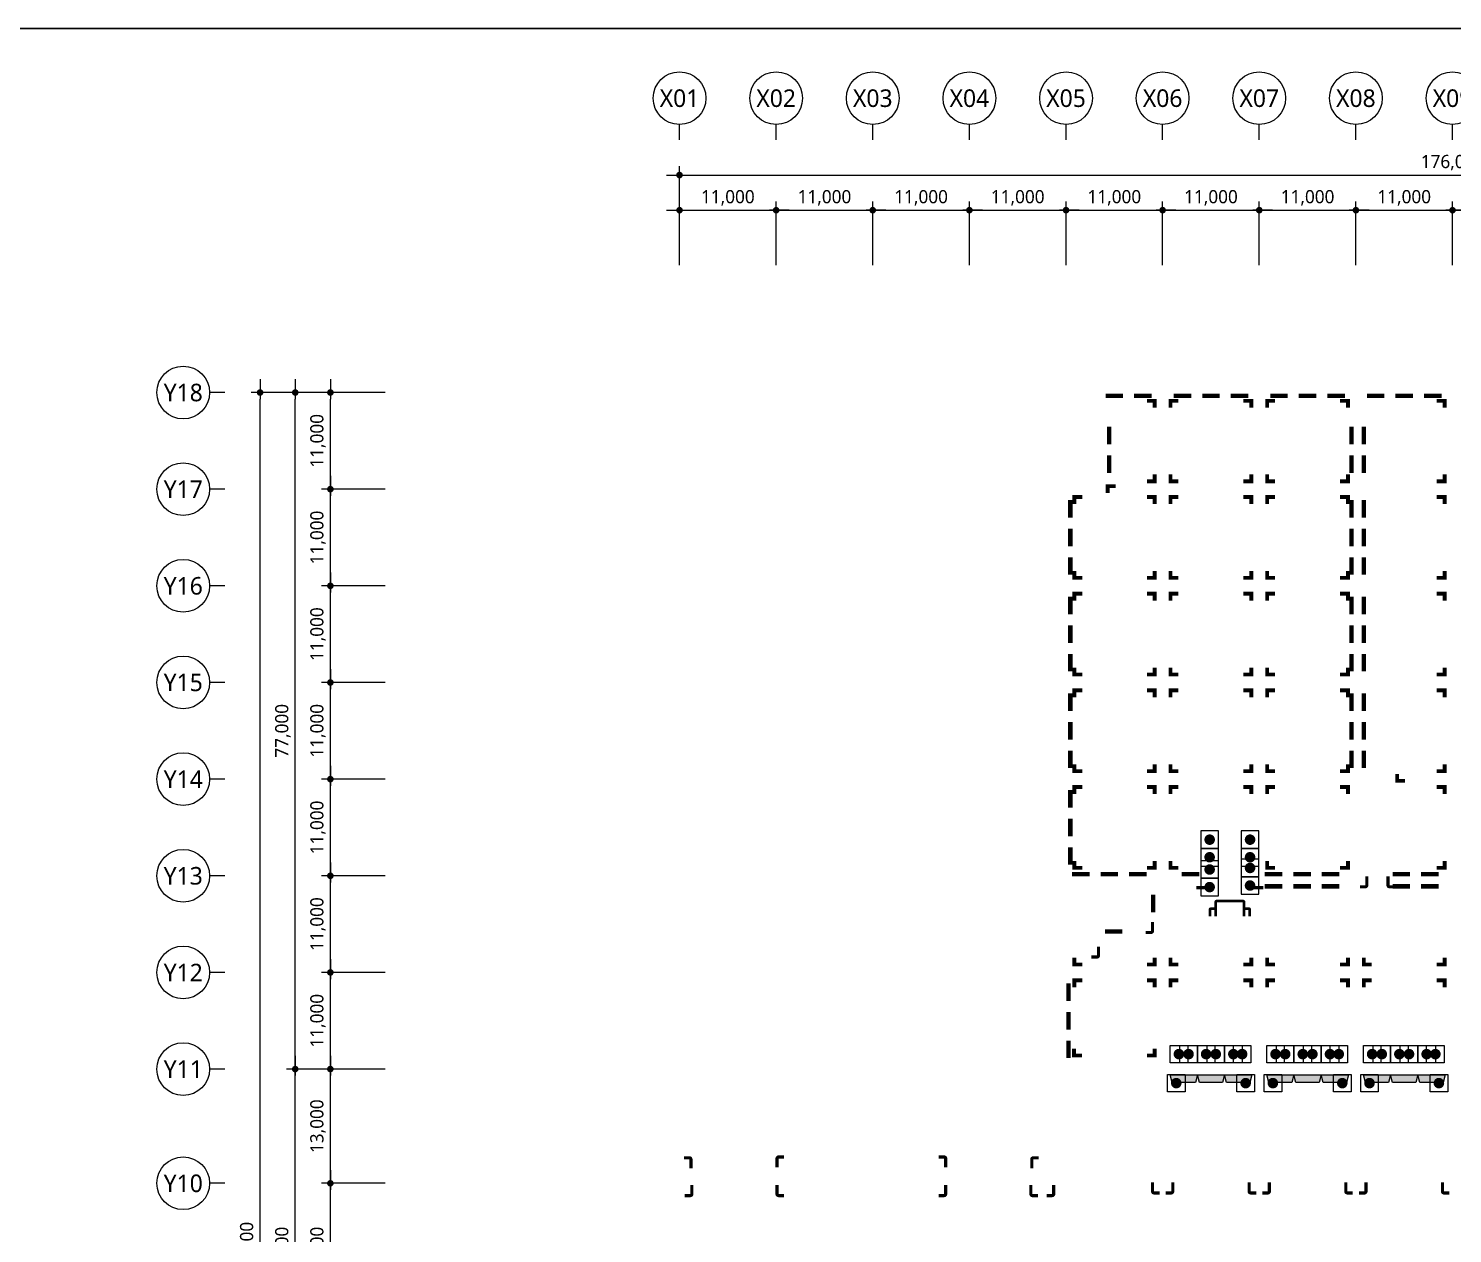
# Model space of a CAD drawing. Header units: millimetres. Extents: x 1037297 to 2672297, y 928637 to 1464837.
# Drawn here: x 1434797 to 1596915, y 1327693 to 1464837 of the extents above; entities that cross this region are included whole.
import ezdxf
from ezdxf.enums import TextEntityAlignment as Align

# ---------------------------------------------------------------- set-up
doc = ezdxf.new("R2010")
doc.units = ezdxf.units.MM
doc.header["$LTSCALE"] = 5
doc.header["$MEASUREMENT"] = 0
doc.header["$PDSIZE"] = -10
doc.linetypes.add('HIDDEN', pattern=[0.375, 0.25, -0.125])
doc.layers.get('0').update_dxf_attribs({"linetype": 'CONTINUOUS'})
doc.layers.get('Defpoints').update_dxf_attribs({"color": 153, "linetype": 'CONTINUOUS'})
for name, color, linetype, lineweight in [('A-AXIS-BUBL', 7, 'CONTINUOUS', 25), ('A-DIMS', 7, 'CONTINUOUS', 25), ('A-XXXX-SYMB', 7, 'CONTINUOUS', 25), ('A-XXXX-TXT2', 3, 'CONTINUOUS', 25)]:
    doc.layers.add(name, color=color, linetype=linetype, lineweight=lineweight)
doc.layers.add('볼라드', color=4, linetype='CONTINUOUS')
doc.styles.add('HY울릉도L', font='')
doc.styles.add('맑은고딕', font='malgun.ttf')
doc.styles.get('HY울릉도L').set_extended_font_data('HYwulM')
doc.dimstyles.new('CDIM', dxfattribs={"dimtxt": 3, "dimasz": 1.5, "dimexe": 2, "dimexo": 1, "dimgap": 1, "dimtad": 1, "dimdec": 0, "dimrnd": 0.5, "dimzin": 0, "dimdsep": 32, "dimlunit": 6, "dimtxsty": 'HY울릉도L', "dimblk1": '_CIDOT', "dimblk2": '_CIDOT', "dimsah": 1, "dimcen": 5.5, "dimclrd": 2, "dimclre": 2, "dimclrt": 7, "dimadec": 0, "dimazin": 0, "dimtfac": 1, "dimtdec": 0, "dimtix": 1, "dimtmove": 2, "dimatfit": 1, "dimldrblk": '_CIDOT', "dimfxl": 1, "dimtolj": 1, "dimtzin": 0, "dimlwd": -1, "dimarcsym": 0})

# ---------------------------------------------------------------- blocks, each defined once
blk = doc.blocks.new('_CIDOT')
at = {"color": 0, "linetype": 'ByBlock'}
blk.add_line((2, 0), (-1, 0), dxfattribs=at)
at = {"color": 0, "linetype": 'ByBlock', "const_width": 0.5}
blk.add_lwpolyline([(-0.25, 0, 1), (0.25, 0, 1)], format="xyb", close=True, dxfattribs=at)
blk = doc.blocks.new('*D11')
at = {"layer": 'A-DIMS', "lineweight": -2, "transparency": 16777216}
for p, q in [((93193, 151121), (85943, 151121)), ((93193, 135121), (85943, 135121))]:
    blk.add_line(p, q, dxfattribs=at)
at = {"layer": 'A-DIMS', "transparency": 16777216}
blk.add_line((86943, 135871), (86943, 150371), dxfattribs=at)
at = {"layer": 'Defpoints', "color": 0, "transparency": 16777216}
for p in [(86943, 151121), (93693, 151121), (93693, 135121)]:
    blk.add_point(p, dxfattribs=at)
at = {"layer": 'A-DIMS', "transparency": 16777216, "xscale": 750, "yscale": 750, "zscale": 750}
for p, rotation in [((86943, 151121), 90), ((86943, 135121), 270)]:
    blk.add_blockref('_CIDOT', p, dxfattribs=dict(at, rotation=rotation))
at = {"layer": 'A-DIMS', "color": 3, "transparency": 16777216, "insert": (85538, 143121), "char_height": 1500, "attachment_point": 5, "rotation": 90, "style": '맑은고딕'}
blk.add_mtext('\\A1;16,000', dxfattribs=at)
blk = doc.blocks.new('*D12')
at = {"layer": 'A-DIMS', "lineweight": -2, "transparency": 16777216}
for p, q in [((93193, 164121), (85943, 164121)), ((93193, 151121), (85943, 151121))]:
    blk.add_line(p, q, dxfattribs=at)
at = {"layer": 'A-DIMS', "transparency": 16777216}
blk.add_line((86943, 151871), (86943, 163371), dxfattribs=at)
at = {"layer": 'Defpoints', "color": 0, "transparency": 16777216}
for p in [(86943, 164121), (93693, 164121), (93693, 151121)]:
    blk.add_point(p, dxfattribs=at)
at = {"layer": 'A-DIMS', "transparency": 16777216, "xscale": 750, "yscale": 750, "zscale": 750}
for p, rotation in [((86943, 164121), 90), ((86943, 151121), 270)]:
    blk.add_blockref('_CIDOT', p, dxfattribs=dict(at, rotation=rotation))
at = {"layer": 'A-DIMS', "color": 3, "transparency": 16777216, "insert": (85538, 157621), "char_height": 1500, "attachment_point": 5, "rotation": 90, "style": '맑은고딕'}
blk.add_mtext('\\A1;13,000', dxfattribs=at)
blk = doc.blocks.new('*D13')
at = {"layer": 'A-DIMS', "lineweight": -2, "transparency": 16777216}
for p, q in [((93193, 175121), (85943, 175121)), ((93193, 164121), (85943, 164121))]:
    blk.add_line(p, q, dxfattribs=at)
at = {"layer": 'A-DIMS', "transparency": 16777216}
blk.add_line((86943, 164871), (86943, 174371), dxfattribs=at)
at = {"layer": 'Defpoints', "color": 0, "transparency": 16777216}
for p in [(86943, 175121), (93693, 175121), (93693, 164121)]:
    blk.add_point(p, dxfattribs=at)
at = {"layer": 'A-DIMS', "transparency": 16777216, "xscale": 750, "yscale": 750, "zscale": 750}
for p, rotation in [((86943, 175121), 90), ((86943, 164121), 270)]:
    blk.add_blockref('_CIDOT', p, dxfattribs=dict(at, rotation=rotation))
at = {"layer": 'A-DIMS', "color": 3, "transparency": 16777216, "insert": (85538, 169621), "char_height": 1500, "attachment_point": 5, "rotation": 90, "style": '맑은고딕'}
blk.add_mtext('\\A1;11,000', dxfattribs=at)
blk = doc.blocks.new('*D14')
at = {"layer": 'A-DIMS', "lineweight": -2, "transparency": 16777216}
for p, q in [((93193, 186121), (85943, 186121)), ((93193, 175121), (85943, 175121))]:
    blk.add_line(p, q, dxfattribs=at)
at = {"layer": 'A-DIMS', "transparency": 16777216}
blk.add_line((86943, 175871), (86943, 185371), dxfattribs=at)
at = {"layer": 'Defpoints', "color": 0, "transparency": 16777216}
for p in [(86943, 186121), (93693, 186121), (93693, 175121)]:
    blk.add_point(p, dxfattribs=at)
at = {"layer": 'A-DIMS', "transparency": 16777216, "xscale": 750, "yscale": 750, "zscale": 750}
for p, rotation in [((86943, 186121), 90), ((86943, 175121), 270)]:
    blk.add_blockref('_CIDOT', p, dxfattribs=dict(at, rotation=rotation))
at = {"layer": 'A-DIMS', "color": 3, "transparency": 16777216, "insert": (85538, 180621), "char_height": 1500, "attachment_point": 5, "rotation": 90, "style": '맑은고딕'}
blk.add_mtext('\\A1;11,000', dxfattribs=at)
blk = doc.blocks.new('*D15')
at = {"layer": 'A-DIMS', "lineweight": -2, "transparency": 16777216}
for p, q in [((93193, 197121), (85943, 197121)), ((93193, 186121), (85943, 186121))]:
    blk.add_line(p, q, dxfattribs=at)
at = {"layer": 'A-DIMS', "transparency": 16777216}
blk.add_line((86943, 186871), (86943, 196371), dxfattribs=at)
at = {"layer": 'Defpoints', "color": 0, "transparency": 16777216}
for p in [(86943, 197121), (93693, 197121), (93693, 186121)]:
    blk.add_point(p, dxfattribs=at)
at = {"layer": 'A-DIMS', "transparency": 16777216, "xscale": 750, "yscale": 750, "zscale": 750}
for p, rotation in [((86943, 197121), 90), ((86943, 186121), 270)]:
    blk.add_blockref('_CIDOT', p, dxfattribs=dict(at, rotation=rotation))
at = {"layer": 'A-DIMS', "color": 3, "transparency": 16777216, "insert": (85538, 191621), "char_height": 1500, "attachment_point": 5, "rotation": 90, "style": '맑은고딕'}
blk.add_mtext('\\A1;11,000', dxfattribs=at)
blk = doc.blocks.new('*D16')
at = {"layer": 'A-DIMS', "lineweight": -2, "transparency": 16777216}
for p, q in [((93193, 208121), (85943, 208121)), ((93193, 197121), (85943, 197121))]:
    blk.add_line(p, q, dxfattribs=at)
at = {"layer": 'A-DIMS', "transparency": 16777216}
blk.add_line((86943, 197871), (86943, 207371), dxfattribs=at)
at = {"layer": 'Defpoints', "color": 0, "transparency": 16777216}
for p in [(86943, 208121), (93693, 208121), (93693, 197121)]:
    blk.add_point(p, dxfattribs=at)
at = {"layer": 'A-DIMS', "transparency": 16777216, "xscale": 750, "yscale": 750, "zscale": 750}
for p, rotation in [((86943, 208121), 90), ((86943, 197121), 270)]:
    blk.add_blockref('_CIDOT', p, dxfattribs=dict(at, rotation=rotation))
at = {"layer": 'A-DIMS', "color": 3, "transparency": 16777216, "insert": (85538, 202621), "char_height": 1500, "attachment_point": 5, "rotation": 90, "style": '맑은고딕'}
blk.add_mtext('\\A1;11,000', dxfattribs=at)
blk = doc.blocks.new('*D17')
at = {"layer": 'A-DIMS', "lineweight": -2, "transparency": 16777216}
for p, q in [((93193, 219121), (85943, 219121)), ((93193, 208121), (85943, 208121))]:
    blk.add_line(p, q, dxfattribs=at)
at = {"layer": 'A-DIMS', "transparency": 16777216}
blk.add_line((86943, 208871), (86943, 218371), dxfattribs=at)
at = {"layer": 'Defpoints', "color": 0, "transparency": 16777216}
for p in [(86943, 219121), (93693, 219121), (93693, 208121)]:
    blk.add_point(p, dxfattribs=at)
at = {"layer": 'A-DIMS', "transparency": 16777216, "xscale": 750, "yscale": 750, "zscale": 750}
for p, rotation in [((86943, 219121), 90), ((86943, 208121), 270)]:
    blk.add_blockref('_CIDOT', p, dxfattribs=dict(at, rotation=rotation))
at = {"layer": 'A-DIMS', "color": 3, "transparency": 16777216, "insert": (85538, 213621), "char_height": 1500, "attachment_point": 5, "rotation": 90, "style": '맑은고딕'}
blk.add_mtext('\\A1;11,000', dxfattribs=at)
blk = doc.blocks.new('*D18')
at = {"layer": 'A-DIMS', "lineweight": -2, "transparency": 16777216}
for p, q in [((93193, 230121), (85943, 230121)), ((93193, 219121), (85943, 219121))]:
    blk.add_line(p, q, dxfattribs=at)
at = {"layer": 'A-DIMS', "transparency": 16777216}
blk.add_line((86943, 219871), (86943, 229371), dxfattribs=at)
at = {"layer": 'Defpoints', "color": 0, "transparency": 16777216}
for p in [(86943, 230121), (93693, 230121), (93693, 219121)]:
    blk.add_point(p, dxfattribs=at)
at = {"layer": 'A-DIMS', "transparency": 16777216, "xscale": 750, "yscale": 750, "zscale": 750}
for p, rotation in [((86943, 230121), 90), ((86943, 219121), 270)]:
    blk.add_blockref('_CIDOT', p, dxfattribs=dict(at, rotation=rotation))
at = {"layer": 'A-DIMS', "color": 3, "transparency": 16777216, "insert": (85538, 224621), "char_height": 1500, "attachment_point": 5, "rotation": 90, "style": '맑은고딕'}
blk.add_mtext('\\A1;11,000', dxfattribs=at)
blk = doc.blocks.new('*D19')
at = {"layer": 'A-DIMS', "lineweight": -2, "transparency": 16777216}
for p, q in [((93193, 241121), (85943, 241121)), ((93193, 230121), (85943, 230121))]:
    blk.add_line(p, q, dxfattribs=at)
at = {"layer": 'A-DIMS', "transparency": 16777216}
blk.add_line((86943, 230871), (86943, 240371), dxfattribs=at)
at = {"layer": 'Defpoints', "color": 0, "transparency": 16777216}
for p in [(86943, 241121), (93693, 241121), (93693, 230121)]:
    blk.add_point(p, dxfattribs=at)
at = {"layer": 'A-DIMS', "transparency": 16777216, "xscale": 750, "yscale": 750, "zscale": 750}
for p, rotation in [((86943, 241121), 90), ((86943, 230121), 270)]:
    blk.add_blockref('_CIDOT', p, dxfattribs=dict(at, rotation=rotation))
at = {"layer": 'A-DIMS', "color": 3, "transparency": 16777216, "insert": (85538, 235621), "char_height": 1500, "attachment_point": 5, "rotation": 90, "style": '맑은고딕'}
blk.add_mtext('\\A1;11,000', dxfattribs=at)
blk = doc.blocks.new('*D21')
at = {"layer": 'A-DIMS', "lineweight": -2, "transparency": 16777216}
for p, q in [((93193, 241121), (77943, 241121)), ((93193, 45121), (77943, 45121))]:
    blk.add_line(p, q, dxfattribs=at)
at = {"layer": 'A-DIMS', "transparency": 16777216}
blk.add_line((78943, 45871), (78943, 240371), dxfattribs=at)
at = {"layer": 'Defpoints', "color": 0, "transparency": 16777216}
for p in [(78943, 241121), (93693, 241121), (93693, 45121)]:
    blk.add_point(p, dxfattribs=at)
at = {"layer": 'A-DIMS', "transparency": 16777216, "xscale": 750, "yscale": 750, "zscale": 750}
for p, rotation in [((78943, 241121), 90), ((78943, 45121), 270)]:
    blk.add_blockref('_CIDOT', p, dxfattribs=dict(at, rotation=rotation))
at = {"layer": 'A-DIMS', "color": 3, "transparency": 16777216, "insert": (77538, 143121), "char_height": 1500, "attachment_point": 5, "rotation": 90, "style": '맑은고딕'}
blk.add_mtext('\\A1;196,000', dxfattribs=at)
blk = doc.blocks.new('*D23')
at = {"layer": 'A-DIMS', "lineweight": -2, "transparency": 16777216}
for p, q in [((93193, 164121), (81943, 164121)), ((93193, 122121), (81943, 122121))]:
    blk.add_line(p, q, dxfattribs=at)
at = {"layer": 'A-DIMS', "transparency": 16777216}
blk.add_line((82943, 122871), (82943, 163371), dxfattribs=at)
at = {"layer": 'Defpoints', "color": 0, "transparency": 16777216}
for p in [(82943, 164121), (93693, 164121), (93693, 122121)]:
    blk.add_point(p, dxfattribs=at)
at = {"layer": 'A-DIMS', "transparency": 16777216, "xscale": 750, "yscale": 750, "zscale": 750}
for p, rotation in [((82943, 164121), 90), ((82943, 122121), 270)]:
    blk.add_blockref('_CIDOT', p, dxfattribs=dict(at, rotation=rotation))
at = {"layer": 'A-DIMS', "color": 3, "transparency": 16777216, "insert": (81542, 143121), "char_height": 1500, "attachment_point": 5, "rotation": 90, "style": '맑은고딕'}
blk.add_mtext('\\A1;42,000', dxfattribs=at)
blk = doc.blocks.new('*D24')
at = {"layer": 'A-DIMS', "lineweight": -2, "transparency": 16777216}
for p, q in [((93193, 241121), (81943, 241121)), ((93193, 164121), (81943, 164121))]:
    blk.add_line(p, q, dxfattribs=at)
at = {"layer": 'A-DIMS', "transparency": 16777216}
blk.add_line((82943, 164871), (82943, 240371), dxfattribs=at)
at = {"layer": 'Defpoints', "color": 0, "transparency": 16777216}
for p in [(82943, 241121), (93693, 241121), (93693, 164121)]:
    blk.add_point(p, dxfattribs=at)
at = {"layer": 'A-DIMS', "transparency": 16777216, "xscale": 750, "yscale": 750, "zscale": 750}
for p, rotation in [((82943, 241121), 90), ((82943, 164121), 270)]:
    blk.add_blockref('_CIDOT', p, dxfattribs=dict(at, rotation=rotation))
at = {"layer": 'A-DIMS', "color": 3, "transparency": 16777216, "insert": (81542, 202621), "char_height": 1500, "attachment_point": 5, "rotation": 90, "style": '맑은고딕'}
blk.add_mtext('\\A1;77,000', dxfattribs=at)
blk = doc.blocks.new('*D25')
at = {"layer": 'A-DIMS', "lineweight": -2, "transparency": 16777216}
for p, q in [((148693, 255621), (148693, 262871)), ((159693, 255621), (159693, 262871))]:
    blk.add_line(p, q, dxfattribs=at)
at = {"layer": 'A-DIMS', "transparency": 16777216}
blk.add_line((149443, 261871), (158943, 261871), dxfattribs=at)
at = {"layer": 'Defpoints', "color": 0, "transparency": 16777216}
for p in [(159693, 261871), (148693, 255121), (159693, 255121)]:
    blk.add_point(p, dxfattribs=at)
at = {"layer": 'A-DIMS', "transparency": 16777216, "xscale": 750, "yscale": 750, "zscale": 750, "rotation": 180}
blk.add_blockref('_CIDOT', (148693, 261871), dxfattribs=at)
at = {"layer": 'A-DIMS', "transparency": 16777216, "xscale": 750, "yscale": 750, "zscale": 750}
blk.add_blockref('_CIDOT', (159693, 261871), dxfattribs=at)
at = {"layer": 'A-DIMS', "color": 3, "transparency": 16777216, "insert": (154193, 263275), "char_height": 1500, "attachment_point": 5, "style": '맑은고딕'}
blk.add_mtext('\\A1;11,000', dxfattribs=at)
blk = doc.blocks.new('*D26')
at = {"layer": 'A-DIMS', "lineweight": -2, "transparency": 16777216}
for p, q in [((159693, 255621), (159693, 262871)), ((170693, 255621), (170693, 262871))]:
    blk.add_line(p, q, dxfattribs=at)
at = {"layer": 'A-DIMS', "transparency": 16777216}
blk.add_line((160443, 261871), (169943, 261871), dxfattribs=at)
at = {"layer": 'Defpoints', "color": 0, "transparency": 16777216}
for p in [(170693, 261871), (159693, 255121), (170693, 255121)]:
    blk.add_point(p, dxfattribs=at)
at = {"layer": 'A-DIMS', "transparency": 16777216, "xscale": 750, "yscale": 750, "zscale": 750, "rotation": 180}
blk.add_blockref('_CIDOT', (159693, 261871), dxfattribs=at)
at = {"layer": 'A-DIMS', "transparency": 16777216, "xscale": 750, "yscale": 750, "zscale": 750}
blk.add_blockref('_CIDOT', (170693, 261871), dxfattribs=at)
at = {"layer": 'A-DIMS', "color": 3, "transparency": 16777216, "insert": (165193, 263275), "char_height": 1500, "attachment_point": 5, "style": '맑은고딕'}
blk.add_mtext('\\A1;11,000', dxfattribs=at)
blk = doc.blocks.new('*D27')
at = {"layer": 'A-DIMS', "lineweight": -2, "transparency": 16777216}
for p, q in [((170693, 255621), (170693, 262871)), ((181693, 255621), (181693, 262871))]:
    blk.add_line(p, q, dxfattribs=at)
at = {"layer": 'A-DIMS', "transparency": 16777216}
blk.add_line((171443, 261871), (180943, 261871), dxfattribs=at)
at = {"layer": 'Defpoints', "color": 0, "transparency": 16777216}
for p in [(181693, 261871), (170693, 255121), (181693, 255121)]:
    blk.add_point(p, dxfattribs=at)
at = {"layer": 'A-DIMS', "transparency": 16777216, "xscale": 750, "yscale": 750, "zscale": 750, "rotation": 180}
blk.add_blockref('_CIDOT', (170693, 261871), dxfattribs=at)
at = {"layer": 'A-DIMS', "transparency": 16777216, "xscale": 750, "yscale": 750, "zscale": 750}
blk.add_blockref('_CIDOT', (181693, 261871), dxfattribs=at)
at = {"layer": 'A-DIMS', "color": 3, "transparency": 16777216, "insert": (176193, 263275), "char_height": 1500, "attachment_point": 5, "style": '맑은고딕'}
blk.add_mtext('\\A1;11,000', dxfattribs=at)
blk = doc.blocks.new('*D28')
at = {"layer": 'A-DIMS', "lineweight": -2, "transparency": 16777216}
for p, q in [((181693, 255621), (181693, 262871)), ((192693, 255621), (192693, 262871))]:
    blk.add_line(p, q, dxfattribs=at)
at = {"layer": 'A-DIMS', "transparency": 16777216}
blk.add_line((182443, 261871), (191943, 261871), dxfattribs=at)
at = {"layer": 'Defpoints', "color": 0, "transparency": 16777216}
for p in [(192693, 261871), (181693, 255121), (192693, 255121)]:
    blk.add_point(p, dxfattribs=at)
at = {"layer": 'A-DIMS', "transparency": 16777216, "xscale": 750, "yscale": 750, "zscale": 750, "rotation": 180}
blk.add_blockref('_CIDOT', (181693, 261871), dxfattribs=at)
at = {"layer": 'A-DIMS', "transparency": 16777216, "xscale": 750, "yscale": 750, "zscale": 750}
blk.add_blockref('_CIDOT', (192693, 261871), dxfattribs=at)
at = {"layer": 'A-DIMS', "color": 3, "transparency": 16777216, "insert": (187193, 263275), "char_height": 1500, "attachment_point": 5, "style": '맑은고딕'}
blk.add_mtext('\\A1;11,000', dxfattribs=at)
blk = doc.blocks.new('*D29')
at = {"layer": 'A-DIMS', "lineweight": -2, "transparency": 16777216}
for p, q in [((192693, 255621), (192693, 262871)), ((203693, 255621), (203693, 262871))]:
    blk.add_line(p, q, dxfattribs=at)
at = {"layer": 'A-DIMS', "transparency": 16777216}
blk.add_line((193443, 261871), (202943, 261871), dxfattribs=at)
at = {"layer": 'Defpoints', "color": 0, "transparency": 16777216}
for p in [(203693, 261871), (192693, 255121), (203693, 255121)]:
    blk.add_point(p, dxfattribs=at)
at = {"layer": 'A-DIMS', "transparency": 16777216, "xscale": 750, "yscale": 750, "zscale": 750, "rotation": 180}
blk.add_blockref('_CIDOT', (192693, 261871), dxfattribs=at)
at = {"layer": 'A-DIMS', "transparency": 16777216, "xscale": 750, "yscale": 750, "zscale": 750}
blk.add_blockref('_CIDOT', (203693, 261871), dxfattribs=at)
at = {"layer": 'A-DIMS', "color": 3, "transparency": 16777216, "insert": (198193, 263275), "char_height": 1500, "attachment_point": 5, "style": '맑은고딕'}
blk.add_mtext('\\A1;11,000', dxfattribs=at)
blk = doc.blocks.new('*D30')
at = {"layer": 'A-DIMS', "lineweight": -2, "transparency": 16777216}
for p, q in [((203693, 255621), (203693, 262871)), ((214693, 255621), (214693, 262871))]:
    blk.add_line(p, q, dxfattribs=at)
at = {"layer": 'A-DIMS', "transparency": 16777216}
blk.add_line((204443, 261871), (213943, 261871), dxfattribs=at)
at = {"layer": 'Defpoints', "color": 0, "transparency": 16777216}
for p in [(214693, 261871), (203693, 255121), (214693, 255121)]:
    blk.add_point(p, dxfattribs=at)
at = {"layer": 'A-DIMS', "transparency": 16777216, "xscale": 750, "yscale": 750, "zscale": 750, "rotation": 180}
blk.add_blockref('_CIDOT', (203693, 261871), dxfattribs=at)
at = {"layer": 'A-DIMS', "transparency": 16777216, "xscale": 750, "yscale": 750, "zscale": 750}
blk.add_blockref('_CIDOT', (214693, 261871), dxfattribs=at)
at = {"layer": 'A-DIMS', "color": 3, "transparency": 16777216, "insert": (209193, 263275), "char_height": 1500, "attachment_point": 5, "style": '맑은고딕'}
blk.add_mtext('\\A1;11,000', dxfattribs=at)
blk = doc.blocks.new('*D31')
at = {"layer": 'A-DIMS', "lineweight": -2, "transparency": 16777216}
for p, q in [((214693, 255621), (214693, 262871)), ((225693, 255621), (225693, 262871))]:
    blk.add_line(p, q, dxfattribs=at)
at = {"layer": 'A-DIMS', "transparency": 16777216}
blk.add_line((215443, 261871), (224943, 261871), dxfattribs=at)
at = {"layer": 'Defpoints', "color": 0, "transparency": 16777216}
for p in [(225693, 261871), (214693, 255121), (225693, 255121)]:
    blk.add_point(p, dxfattribs=at)
at = {"layer": 'A-DIMS', "transparency": 16777216, "xscale": 750, "yscale": 750, "zscale": 750, "rotation": 180}
blk.add_blockref('_CIDOT', (214693, 261871), dxfattribs=at)
at = {"layer": 'A-DIMS', "transparency": 16777216, "xscale": 750, "yscale": 750, "zscale": 750}
blk.add_blockref('_CIDOT', (225693, 261871), dxfattribs=at)
at = {"layer": 'A-DIMS', "color": 3, "transparency": 16777216, "insert": (220193, 263275), "char_height": 1500, "attachment_point": 5, "style": '맑은고딕'}
blk.add_mtext('\\A1;11,000', dxfattribs=at)
blk = doc.blocks.new('*D38')
at = {"layer": 'A-DIMS', "lineweight": -2, "transparency": 16777216}
for p, q in [((126693, 255621), (126693, 266871)), ((302693, 255621), (302693, 266871))]:
    blk.add_line(p, q, dxfattribs=at)
at = {"layer": 'A-DIMS', "transparency": 16777216}
blk.add_line((127443, 265871), (301943, 265871), dxfattribs=at)
at = {"layer": 'Defpoints', "color": 0, "transparency": 16777216}
for p in [(302693, 265871), (126693, 255121), (302693, 255121)]:
    blk.add_point(p, dxfattribs=at)
at = {"layer": 'A-DIMS', "transparency": 16777216, "xscale": 750, "yscale": 750, "zscale": 750, "rotation": 180}
blk.add_blockref('_CIDOT', (126693, 265871), dxfattribs=at)
at = {"layer": 'A-DIMS', "transparency": 16777216, "xscale": 750, "yscale": 750, "zscale": 750}
blk.add_blockref('_CIDOT', (302693, 265871), dxfattribs=at)
at = {"layer": 'A-DIMS', "color": 3, "transparency": 16777216, "insert": (214693, 267275), "char_height": 1500, "attachment_point": 5, "style": '맑은고딕'}
blk.add_mtext('\\A1;176,000', dxfattribs=at)
blk = doc.blocks.new('*D40')
at = {"layer": 'A-DIMS', "lineweight": -2, "transparency": 16777216}
for p, q in [((126693, 255621), (126693, 262871)), ((137693, 255621), (137693, 262871))]:
    blk.add_line(p, q, dxfattribs=at)
at = {"layer": 'A-DIMS', "transparency": 16777216}
blk.add_line((127443, 261871), (136943, 261871), dxfattribs=at)
at = {"layer": 'Defpoints', "color": 0, "transparency": 16777216}
for p in [(137693, 261871), (126693, 255121), (137693, 255121)]:
    blk.add_point(p, dxfattribs=at)
at = {"layer": 'A-DIMS', "transparency": 16777216, "xscale": 750, "yscale": 750, "zscale": 750, "rotation": 180}
blk.add_blockref('_CIDOT', (126693, 261871), dxfattribs=at)
at = {"layer": 'A-DIMS', "transparency": 16777216, "xscale": 750, "yscale": 750, "zscale": 750}
blk.add_blockref('_CIDOT', (137693, 261871), dxfattribs=at)
at = {"layer": 'A-DIMS', "color": 3, "transparency": 16777216, "insert": (132193, 263275), "char_height": 1500, "attachment_point": 5, "style": '맑은고딕'}
blk.add_mtext('\\A1;11,000', dxfattribs=at)
blk = doc.blocks.new('*D41')
at = {"layer": 'A-DIMS', "lineweight": -2, "transparency": 16777216}
for p, q in [((137693, 255621), (137693, 262871)), ((148693, 255621), (148693, 262871))]:
    blk.add_line(p, q, dxfattribs=at)
at = {"layer": 'A-DIMS', "transparency": 16777216}
blk.add_line((138443, 261871), (147943, 261871), dxfattribs=at)
at = {"layer": 'Defpoints', "color": 0, "transparency": 16777216}
for p in [(148693, 261871), (137693, 255121), (148693, 255121)]:
    blk.add_point(p, dxfattribs=at)
at = {"layer": 'A-DIMS', "transparency": 16777216, "xscale": 750, "yscale": 750, "zscale": 750, "rotation": 180}
blk.add_blockref('_CIDOT', (137693, 261871), dxfattribs=at)
at = {"layer": 'A-DIMS', "transparency": 16777216, "xscale": 750, "yscale": 750, "zscale": 750}
blk.add_blockref('_CIDOT', (148693, 261871), dxfattribs=at)
at = {"layer": 'A-DIMS', "color": 3, "transparency": 16777216, "insert": (143193, 263275), "char_height": 1500, "attachment_point": 5, "style": '맑은고딕'}
blk.add_mtext('\\A1;11,000', dxfattribs=at)
blk = doc.blocks.new('차량보호대1')
at = {"layer": 'A-XXXX-SYMB', "color": 4, "linetype": 'Continuous'}
blk.add_lwpolyline([(458063, -65474), (462262, -65474), (462622, -66872), (457703, -66872)], close=True, dxfattribs=at)
blk.add_solid([(458063, -65474), (462262, -65474), (457703, -66872), (462622, -66872)], dxfattribs=at)
blk = doc.blocks.new('A$C542C6F25')
at = {"layer": 'A-XXXX-SYMB', "color": 3, "linetype": 'Continuous'}
blk.add_lwpolyline([(0, 268), (2000, 268), (2000, 2268), (0, 2268)], close=True, dxfattribs=at)
at = {"layer": 'A-XXXX-SYMB', "color": 3, "linetype": 'Continuous', "const_width": 600}
blk.add_lwpolyline([(700, 1268, 1), (1300, 1268, 1)], format="xyb", close=True, dxfattribs=at)
blk = doc.blocks.new('볼라드-4')
at = {"layer": '볼라드', "const_width": 300}
for points in [[(171021, 140085), (170453, 140085, -0.4142136), (170363, 140175), (170363, 140953)], [(172631, 139216), (171111, 139216, -0.4142136), (171021, 139306), (171021, 140953)], [(172631, 139216), (174151, 139216, 0.4142136), (174241, 139306), (174241, 140953)], [(174241, 140085), (174809, 140085, 0.4142136), (174899, 140175), (174899, 140953)]]:
    blk.add_lwpolyline(points, format="xyb", dxfattribs=at)
blk = doc.blocks.new('DIM(210222)')
for p, q in [((126693, 269870.6), (126693, 271620.6)), ((137693, 269870.6), (137693, 271620.6)), ((148693, 269870.6), (148693, 271620.6)), ((159693, 269870.6), (159693, 271620.6)), ((170693, 269870.6), (170693, 271620.6)), ((181693, 269870.6), (181693, 271620.6)), ((192693, 269870.6), (192693, 271620.6)), ((203693, 269870.6), (203693, 271620.6)), ((214693, 269870.6), (214693, 271620.6)), ((74943, 241120.6), (73193, 241120.6)), ((74943, 230120.6), (73193, 230120.6)), ((74943, 219120.6), (73193, 219120.6)), ((74943, 208120.6), (73193, 208120.6)), ((74943, 197120.6), (73193, 197120.6)), ((74943, 186120.6), (73193, 186120.6)), ((74943, 175120.6), (73193, 175120.6)), ((74943, 164120.6), (73193, 164120.6)), ((74943, 151120.6), (73193, 151120.6))]:
    blk.add_line(p, q)
at = {"layer": 'A-AXIS-BUBL', "ltscale": 0.2}
for centre in [(126693, 274620.6), (137693, 274620.6), (148693, 274620.6), (159693, 274620.6), (170693, 274620.6), (181693, 274620.6), (192693, 274620.6), (203693, 274620.6), (214693, 274620.6), (70193, 241120.6), (70193, 230120.6), (70193, 219120.6), (70193, 208120.6), (70193, 197120.6), (70193, 186120.6), (70193, 175120.6), (70193, 164120.6), (70193, 151120.6)]:
    blk.add_circle(centre, 3000, dxfattribs=at)
at = {"layer": 'A-XXXX-TXT2', "ltscale": 0.2, "style": '맑은고딕'}
for s, p in [('X01', (126693, 274620.6)), ('X02', (137693, 274620.6)), ('X03', (148693, 274620.6)), ('X04', (159693, 274620.6)), ('X05', (170693, 274620.6)), ('X06', (181693, 274620.6)), ('X07', (192693, 274620.6)), ('X08', (203693, 274620.6)), ('X09', (214693, 274620.6)), ('Y18', (70193, 241120.6)), ('Y17', (70193, 230120.6)), ('Y16', (70193, 219120.6)), ('Y15', (70193, 208120.6)), ('Y14', (70193, 197120.6)), ('Y13', (70193, 186120.6)), ('Y12', (70193, 175120.6)), ('Y11', (70193, 164120.6)), ('Y10', (70193, 151120.6))]:
    blk.add_text(s, height=2000, dxfattribs=at).set_placement(p, align=Align.MIDDLE)
at = {"layer": 'A-DIMS'}
for p1, p2, distance, picture, middle in [((126693, 255120.6), (302693, 255120.6), 10750, '*D38', (214693, 267275.5)), ((126693, 255120.6), (137693, 255120.6), 6750, '*D40', (132193, 263275.5)), ((137693, 255120.6), (148693, 255120.6), 6750, '*D41', (143193, 263275.5)), ((148693, 255120.6), (159693, 255120.6), 6750, '*D25', (154193, 263275.5)), ((159693, 255120.6), (170693, 255120.6), 6750, '*D26', (165193, 263275.5)), ((170693, 255120.6), (181693, 255120.6), 6750, '*D27', (176193, 263275.5)), ((181693, 255120.6), (192693, 255120.6), 6750, '*D28', (187193, 263275.5)), ((192693, 255120.6), (203693, 255120.6), 6750, '*D29', (198193, 263275.5)), ((203693, 255120.6), (214693, 255120.6), 6750, '*D30', (209193, 263275.5)), ((214693, 255120.6), (225693, 255120.6), 6750, '*D31', (220193, 263275.5)), ((93693, 45120.6), (93693, 241120.6), 14750, '*D21', (77538.1, 143120.6)), ((93693, 164120.6), (93693, 241120.6), 10750, '*D24', (81542.2, 202620.6)), ((93693, 230120.6), (93693, 241120.6), 6750, '*D19', (85538.1, 235620.6)), ((93693, 219120.6), (93693, 230120.6), 6750, '*D18', (85538.1, 224620.6)), ((93693, 208120.6), (93693, 219120.6), 6750, '*D17', (85538.1, 213620.6)), ((93693, 197120.6), (93693, 208120.6), 6750, '*D16', (85538.1, 202620.6)), ((93693, 186120.6), (93693, 197120.6), 6750, '*D15', (85538.1, 191620.6)), ((93693, 175120.6), (93693, 186120.6), 6750, '*D14', (85538.1, 180620.6)), ((93693, 164120.6), (93693, 175120.6), 6750, '*D13', (85538.1, 169620.6)), ((93693, 122120.6), (93693, 164120.6), 10750, '*D23', (81542.2, 143120.6)), ((93693, 151120.6), (93693, 164120.6), 6750, '*D12', (85538.1, 157620.6)), ((93693, 135120.6), (93693, 151120.6), 6750, '*D11', (85538.1, 143120.6))]:
    dim = blk.add_aligned_dim(p1=p1, p2=p2, distance=distance, dimstyle='CDIM', override={"dimscale": 500, "dimtxsty": '맑은고딕', "dimclrd": 256, "dimclre": 256, "dimclrt": 3}, dxfattribs=at)
    dim.commit()
    dim.dimension.update_dxf_attribs({"geometry": picture, "text_midpoint": middle})

msp = doc.modelspace()

# ---------------------------------------------------------------- linework, layer by layer
msp.add_line((1037297, 1464837), (1756047, 1464837))
at = {"layer": 'A-XXXX-SYMB', "color": 3, "linetype": 'HIDDEN', "ltscale": 400, "const_width": 506}
for points in [[(1559415, 1423019), (1557415, 1423019)], [(1562665, 1423019), (1560665, 1423019)], [(1567165, 1423019), (1565165, 1423019)], [(1570415, 1423019), (1568415, 1423019)], [(1573665, 1423019), (1571665, 1423019)], [(1578165, 1423019), (1576165, 1423019)], [(1581415, 1423019), (1579415, 1423019)], [(1584665, 1423019), (1582665, 1423019)], [(1589165, 1423019), (1587165, 1423019)], [(1592415, 1423019), (1590415, 1423019)], [(1595665, 1423019), (1593665, 1423019)], [(1557815, 1417508), (1557815, 1419508)], [(1585414, 1417508), (1585414, 1419508)], [(1586815, 1417508), (1586815, 1419508)], [(1557815, 1414258), (1557815, 1416258)], [(1585414, 1414258), (1585414, 1416258)], [(1586815, 1414258), (1586815, 1416258)], [(1553404, 1409158), (1553404, 1411158)], [(1585414, 1409158), (1585414, 1411158)], [(1586815, 1409158), (1586815, 1411158)], [(1553404, 1405908), (1553404, 1407908)], [(1585414, 1405908), (1585414, 1407908)], [(1586815, 1405908), (1586815, 1407908)], [(1553404, 1402658), (1553404, 1404658)], [(1585414, 1402658), (1585414, 1404658)], [(1586815, 1402658), (1586815, 1404658)], [(1553404, 1398158), (1553404, 1400158)], [(1585414, 1398158), (1585414, 1400158)], [(1586815, 1398158), (1586815, 1400158)], [(1553404, 1394908), (1553404, 1396908)], [(1585414, 1394908), (1585414, 1396908)], [(1586815, 1394908), (1586815, 1396908)], [(1553404, 1391658), (1553404, 1393658)], [(1585414, 1391658), (1585414, 1393658)], [(1586815, 1391658), (1586815, 1393658)], [(1553404, 1387158), (1553404, 1389158)], [(1585414, 1387158), (1585414, 1389158)], [(1586815, 1387158), (1586815, 1389158)], [(1553404, 1383908), (1553404, 1385908)], [(1585414, 1383908), (1585414, 1385908)], [(1586815, 1383908), (1586815, 1385908)], [(1553404, 1380658), (1553404, 1382658)], [(1585414, 1380658), (1585414, 1382658)], [(1586815, 1380658), (1586815, 1382658)], [(1553404, 1376158), (1553404, 1378158)], [(1553404, 1372908), (1553404, 1374908)], [(1553404, 1369658), (1553404, 1371658)], [(1555591, 1368602), (1553591, 1368602)], [(1558841, 1368602), (1556841, 1368602)], [(1562091, 1368602), (1560091, 1368602)], [(1568092, 1368602), (1566092, 1368602)], [(1577537, 1368602), (1575537, 1368602)], [(1580787, 1368602), (1578787, 1368602)], [(1584037, 1368602), (1582037, 1368602)], [(1592093, 1368602), (1590093, 1368602)], [(1595343, 1368602), (1593343, 1368602)], [(1577537, 1367200), (1575537, 1367200)], [(1580787, 1367200), (1578787, 1367200)], [(1584037, 1367200), (1582037, 1367200)], [(1592093, 1367200), (1590093, 1367200)], [(1595343, 1367200), (1593343, 1367200)], [(1562833, 1364258), (1562833, 1366258)], [(1557337, 1362058), (1559337, 1362058)], [(1553204, 1354158), (1553204, 1356158)], [(1553204, 1350908), (1553204, 1352908)], [(1553204, 1347658), (1553204, 1349658)]]:
    msp.add_lwpolyline(points, dxfattribs=at)
at = {"layer": 'A-XXXX-SYMB', "color": 6, "linetype": 'Continuous', "const_width": 436}
for points in [[(1562115, 1422458), (1563015, 1422458), (1563015, 1421678)], [(1565715, 1422458), (1564815, 1422458), (1564815, 1421678)], [(1573115, 1422458), (1574015, 1422458), (1574015, 1421678)], [(1576715, 1422458), (1575815, 1422458), (1575815, 1421678)], [(1584115, 1422458), (1585015, 1422458), (1585015, 1421678)], [(1595115, 1422458), (1596015, 1422458), (1596015, 1421678)], [(1562115, 1413308), (1563015, 1413308), (1563015, 1414088)], [(1565715, 1413308), (1564815, 1413308), (1564815, 1414088)], [(1573115, 1413308), (1574015, 1413308), (1574015, 1414088)], [(1576715, 1413308), (1575815, 1413308), (1575815, 1414088)], [(1584115, 1413308), (1585015, 1413308), (1585015, 1414088)], [(1595115, 1413308), (1596015, 1413308), (1596015, 1414088)], [(1558565, 1412758), (1557665, 1412758), (1557665, 1411978)], [(1554765, 1411508), (1553865, 1411508), (1553865, 1410728)], [(1562115, 1411508), (1563015, 1411508), (1563015, 1410728)], [(1565715, 1411508), (1564815, 1411508), (1564815, 1410728)], [(1573115, 1411508), (1574015, 1411508), (1574015, 1410728)], [(1576715, 1411508), (1575815, 1411508), (1575815, 1410728)], [(1584115, 1411508), (1585015, 1411508), (1585015, 1410728)], [(1595115, 1411508), (1596015, 1411508), (1596015, 1410728)], [(1554765, 1402308), (1553865, 1402308), (1553865, 1403088)], [(1562115, 1402308), (1563015, 1402308), (1563015, 1403088)], [(1565715, 1402308), (1564815, 1402308), (1564815, 1403088)], [(1573115, 1402308), (1574015, 1402308), (1574015, 1403088)], [(1576715, 1402308), (1575815, 1402308), (1575815, 1403088)], [(1584115, 1402308), (1585015, 1402308), (1585015, 1403088)], [(1595115, 1402308), (1596015, 1402308), (1596015, 1403088)], [(1554765, 1400508), (1553865, 1400508), (1553865, 1399728)], [(1562115, 1400508), (1563015, 1400508), (1563015, 1399728)], [(1565715, 1400508), (1564815, 1400508), (1564815, 1399728)], [(1573115, 1400508), (1574015, 1400508), (1574015, 1399728)], [(1576715, 1400508), (1575815, 1400508), (1575815, 1399728)], [(1584115, 1400508), (1585015, 1400508), (1585015, 1399728)], [(1595115, 1400508), (1596015, 1400508), (1596015, 1399728)], [(1554765, 1391308), (1553865, 1391308), (1553865, 1392088)], [(1562115, 1391308), (1563015, 1391308), (1563015, 1392088)], [(1565715, 1391308), (1564815, 1391308), (1564815, 1392088)], [(1573115, 1391308), (1574015, 1391308), (1574015, 1392088)], [(1576715, 1391308), (1575815, 1391308), (1575815, 1392088)], [(1584115, 1391308), (1585015, 1391308), (1585015, 1392088)], [(1595115, 1391308), (1596015, 1391308), (1596015, 1392088)], [(1554765, 1389508), (1553865, 1389508), (1553865, 1388728)], [(1562115, 1389508), (1563015, 1389508), (1563015, 1388728)], [(1565715, 1389508), (1564815, 1389508), (1564815, 1388728)], [(1573115, 1389508), (1574015, 1389508), (1574015, 1388728)], [(1576715, 1389508), (1575815, 1389508), (1575815, 1388728)], [(1584115, 1389508), (1585015, 1389508), (1585015, 1388728)], [(1595115, 1389508), (1596015, 1389508), (1596015, 1388728)], [(1554765, 1380308), (1553865, 1380308), (1553865, 1381088)], [(1562115, 1380308), (1563015, 1380308), (1563015, 1381088)], [(1565715, 1380308), (1564815, 1380308), (1564815, 1381088)], [(1573115, 1380308), (1574015, 1380308), (1574015, 1381088)], [(1576715, 1380308), (1575815, 1380308), (1575815, 1381088)], [(1584115, 1380308), (1585015, 1380308), (1585015, 1381088)], [(1595115, 1380308), (1596015, 1380308), (1596015, 1381088)], [(1591515, 1379208), (1590615, 1379208), (1590615, 1379988)], [(1554765, 1378508), (1553865, 1378508), (1553865, 1377728)], [(1562115, 1378508), (1563015, 1378508), (1563015, 1377728)], [(1565715, 1378508), (1564815, 1378508), (1564815, 1377728)], [(1573115, 1378508), (1574015, 1378508), (1574015, 1377728)], [(1576715, 1378508), (1575815, 1378508), (1575815, 1377728)], [(1584115, 1378508), (1585015, 1378508), (1585015, 1377728)], [(1595115, 1378508), (1596015, 1378508), (1596015, 1377728)], [(1554765, 1369308), (1553865, 1369308), (1553865, 1370088)], [(1562115, 1369308), (1563015, 1369308), (1563015, 1370088)], [(1565715, 1369308), (1564815, 1369308), (1564815, 1370088)], [(1576715, 1369308), (1575815, 1369308), (1575815, 1370088)], [(1584115, 1369308), (1585015, 1369308), (1585015, 1370088)], [(1595115, 1369308), (1596015, 1369308), (1596015, 1370088)], [(1554765, 1358307), (1553865, 1358307), (1553865, 1359087)], [(1562115, 1358307), (1563015, 1358307), (1563015, 1359087)], [(1565715, 1358307), (1564815, 1358307), (1564815, 1359087)], [(1573115, 1358307), (1574015, 1358307), (1574015, 1359087)], [(1576715, 1358307), (1575815, 1358307), (1575815, 1359087)], [(1584115, 1358307), (1585015, 1358307), (1585015, 1359087)], [(1587715, 1358307), (1586815, 1358307), (1586815, 1359087)], [(1595115, 1358307), (1596015, 1358307), (1596015, 1359087)], [(1554765, 1356507), (1553865, 1356507), (1553865, 1355727)], [(1562115, 1356507), (1563015, 1356507), (1563015, 1355727)], [(1565715, 1356507), (1564815, 1356507), (1564815, 1355727)], [(1573115, 1356507), (1574015, 1356507), (1574015, 1355727)], [(1576715, 1356507), (1575815, 1356507), (1575815, 1355727)], [(1584115, 1356507), (1585015, 1356507), (1585015, 1355727)], [(1587715, 1356507), (1586815, 1356507), (1586815, 1355727)], [(1595115, 1356507), (1596015, 1356507), (1596015, 1355727)], [(1554715, 1347957), (1553815, 1347957), (1553815, 1348737)], [(1562115, 1347957), (1563015, 1347957), (1563015, 1348737)]]:
    msp.add_lwpolyline(points, dxfattribs=at)
at = {"layer": 'A-XXXX-SYMB', "linetype": 'Continuous', "const_width": 360}
for points in [[(1586365, 1367158), (1586985, 1367158, 0.4142136), (1587165, 1367338), (1587165, 1368358)], [(1590365, 1367158), (1589745, 1367158, -0.4142136), (1589565, 1367338), (1589565, 1368358)], [(1561965, 1361958), (1562585, 1361958, 0.4142136), (1562765, 1362138), (1562765, 1363158)], [(1555815, 1359158), (1556435, 1359158, 0.4142136), (1556615, 1359338), (1556615, 1360358)], [(1509415, 1336308), (1510035, 1336308, -0.4142136), (1510215, 1336128), (1510215, 1335108)], [(1520815, 1336408), (1520195, 1336408, 0.4142136), (1520015, 1336228), (1520015, 1335208)], [(1538415, 1336408), (1539035, 1336408, -0.4142136), (1539215, 1336228), (1539215, 1335208)], [(1549815, 1336308), (1549195, 1336308, 0.4142136), (1549015, 1336128), (1549015, 1335108)], [(1509515, 1332008), (1510135, 1332008, 0.4142136), (1510315, 1332188), (1510315, 1333208)], [(1520815, 1332008), (1520195, 1332008, -0.4142136), (1520015, 1332188), (1520015, 1333208)], [(1538415, 1332008), (1539035, 1332008, 0.4142136), (1539215, 1332188), (1539215, 1333208)], [(1549715, 1332008), (1549095, 1332008, -0.4142136), (1548915, 1332188), (1548915, 1333208)], [(1550715, 1332008), (1551335, 1332008, 0.4142136), (1551515, 1332188), (1551515, 1333208)], [(1563565, 1332308), (1562945, 1332308, -0.4142136), (1562765, 1332488), (1562765, 1333508)], [(1564265, 1332308), (1564885, 1332308, 0.4142136), (1565065, 1332488), (1565065, 1333508)], [(1574565, 1332308), (1573945, 1332308, -0.4142136), (1573765, 1332488), (1573765, 1333508)], [(1575265, 1332308), (1575885, 1332308, 0.4142136), (1576065, 1332488), (1576065, 1333508)], [(1585565, 1332308), (1584945, 1332308, -0.4142136), (1584765, 1332488), (1584765, 1333508)], [(1586265, 1332308), (1586885, 1332308, 0.4142136), (1587065, 1332488), (1587065, 1333508)], [(1596565, 1332308), (1595945, 1332308, -0.4142136), (1595765, 1332488), (1595765, 1333508)]]:
    msp.add_lwpolyline(points, format="xyb", dxfattribs=at)
for points in [[(1568883, 1367058), (1567747, 1367058)], [(1575383, 1367058), (1574247, 1367058)]]:
    msp.add_lwpolyline(points, dxfattribs=at)
at = {"layer": 'Defpoints'}
msp.add_lwpolyline([(1396672, 1196737), (1618080, 1196737), (1618080, 1222696), (1756047, 1222696), (1756047, 1464837), (1396672, 1464837)], close=True, dxfattribs=at)

# ---------------------------------------------------------------- block references
msp.add_blockref('DIM(210222)', (1382222, 1182287))
at = {"layer": 'A-XXXX-SYMB', "color": 3, "linetype": 'Continuous'}
for p in [(1568265, 1371250), (1572865, 1371250), (1568265, 1369250), (1568265, 1367850), (1572865, 1369250), (1572865, 1368030), (1572865, 1366030), (1568265, 1365850)]:
    msp.add_blockref('A$C542C6F25', p, dxfattribs=at)
at = {"layer": 'A-XXXX-SYMB', "color": 3, "linetype": 'Continuous', "xscale": -1}
for p in [(1566765, 1346840), (1567865, 1346840), (1569865, 1346840), (1570966, 1346840), (1572966, 1346840), (1573967, 1346840), (1577765, 1346840), (1578865, 1346840), (1580865, 1346840), (1581966, 1346840), (1583966, 1346840), (1584967, 1346840), (1588765, 1346840), (1589865, 1346840), (1591865, 1346840), (1592966, 1346840), (1594966, 1346840), (1595967, 1346840), (1566465, 1343540), (1574365, 1343540), (1577465, 1343540), (1585365, 1343540), (1588465, 1343540), (1596365, 1343540)]:
    msp.add_blockref('A$C542C6F25', p, dxfattribs=at)
at = {"layer": 'A-XXXX-SYMB', "xscale": 0.6301361998317555, "yscale": 0.6301361998317555, "zscale": 0.6301361998317555, "rotation": 180}
for p in [(1856280, 1303620), (1859380, 1303620), (1862480, 1303620), (1867280, 1303620), (1870380, 1303620), (1873480, 1303620), (1878280, 1303620), (1881380, 1303620), (1884480, 1303620)]:
    msp.add_blockref('차량보호대1', p, dxfattribs=at)
at = {"layer": '볼라드', "color": 4, "xscale": -1, "rotation": 180}
msp.add_blockref('볼라드-4', (1398934, 1504740), dxfattribs=at)

doc.saveas('drawing.dxf')
